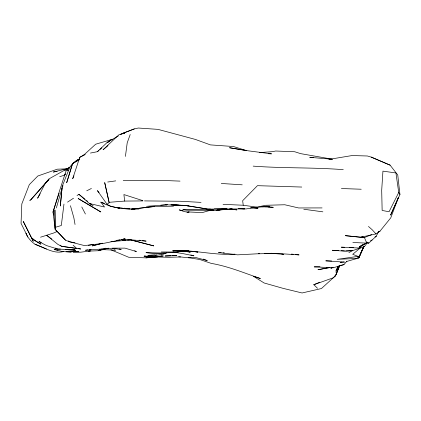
<?xml version="1.0" encoding="UTF-8"?>
<svg xmlns="http://www.w3.org/2000/svg" width="421" height="421" viewBox="0 0 421 421"><rect width="100%" height="100%" fill="white"/><g stroke="black" fill="none" stroke-linecap="round" stroke-linejoin="round"><path stroke-width="0.63" d="M336.063 272.54L336.1 270.524L338.084 266.493M61.692 192.365L60.319 206.022L62.113 186.592L69.791 167.279C72.249 163.627 75.448 160.501 79.627 158.885M61.824 191.066L62.087 188.466M63.971 204.074L61.303 225.503L55.093 227.398L55.204 229.419L65.492 240.175L69.333 241.722L84.463 245.585L103.734 243.354L125.132 238.981M125.421 156.401L127.21 142.819L130.205 134.531M56.356 207.958L62.15 187.813M59.119 193.213L53.035 211.931L55.204 229.419L65.492 240.175M79.737 157.386L72.68 178.73L73.964 175.804M339.584 265.672L335.569 275.702L321.439 288.538L302.078 292.974L283.075 288.353L264.104 282.975L253.437 276.281M398.35 197.712L390.762 217.836L379.979 231.161L375.964 233.939L360.55 237.27L345.331 235.665L364.439 237.56L371.611 234.608M352.861 242.491L368.685 243.212L368.796 242.917L366.223 241.859L364.439 237.56L360.55 237.27L363.055 236.481M62.366 187.25L63.013 185.561M317.55 288.285L313.787 284.717L333.253 277.802L335.569 275.702L339.447 265.577M70.228 167.053L68.402 167.769L67.249 170.731L68.897 170.021M336.09 274.56L339.742 265.425M363.36 247.316L358.708 257.999L346.594 261.488M358.708 257.999L364.039 246.322L358.708 257.999L363.339 247.29M398.271 197.712L390.604 215.089L399.95 194.518L397.756 175.01L390.109 165.158L371.243 157.107L367.386 155.986L352.119 155.549L328.875 159.401M398.734 192.476L389.051 211.747L382.142 210.453L381.694 190.334L382.936 171.136L395.929 172.957L398.734 192.476L399.95 194.518M336.1 270.524L338.489 265.972M378.547 231.787L376.206 236.192L368.685 243.212M40.163 193.749L37.606 198.217L45 183.814L48.836 178.972L64.734 170.068L68.144 168.558M47.194 181.467L49.083 179.293L30.538 200.096L29.517 200.317M68.402 167.769L65.944 171.242L59.614 190.581L53.035 211.931L53.709 215.084M367.033 243.085L364.407 246.643L352.482 250.669L348.883 252.611M319.997 266.719L314.171 266.877L333.321 267.751L343.946 264.625L346.878 261.178M30.538 200.096L47.831 180.346M59.693 176.72L64.197 175.241L65.555 173.815M90.447 153.06L97.446 151.681L107.129 142.461L111.144 139.677L112.418 139.846M79.785 157.349L83.358 155.444L95.678 144.208L111.144 139.677L107.718 142.677M97.446 151.681L98.914 150.397M99.893 149.539L101.85 147.824M360.629 247.685L352.719 254.316L359.245 256.852L356.455 258.462L337.237 259.331L356.24 256.647L359.245 256.852M107.981 145.666L103.05 149.776L118.811 134.862L134.32 128.905L138.272 128.026L157.996 129.368L195.376 139.425L210.437 144.898L233.46 146.524L246.317 150.565M121.79 134.157L122.774 133.336L134.32 128.905M331.88 267.603L330.874 268.403L333.211 267.44M77.022 195.586L78.869 194.281L85.01 199.238M99.056 192.629L97.388 190.608L107.002 204.206L109.97 202.248L124.705 201.075L142.898 200.917M344.489 247.248L341.294 247.19L358.981 248.022L366.517 242.849M375.127 236.934L376.206 236.192L375.116 236.876M363.144 244.38L359.334 246.769L367.133 242.628M73.517 198.207L67.549 202.127M107.129 142.461L118.306 135.941M120.543 134.641L122.774 133.336L124.695 133.104M64.197 175.241L65.297 174.599M65.886 169.937L68.144 168.632M79.506 159.527L72.586 163.527L66.702 182.646L72.586 163.527L79.353 159.706M83.358 155.444L85.026 154.518M79.869 157.233L85.063 154.391M370.48 240.849L372.148 239.965M91.415 188.471L86.752 190.787M102.103 248.927L98.082 250.742L88.473 251.105L90.431 250.927L80.79 252.174L73.138 252.384M57.193 231.476L53.63 233.024L40.542 237.202M341.384 262.025L340.215 262.536L344.041 261.909M79.564 159.227L76.164 160.654L79.201 159.622M313.787 284.717L319.839 282.212M334.358 276.202L335.569 275.702M378.184 231.897L379.979 231.161M161.322 255.031L166.7 252.853M105.829 248.174L98.082 250.742L108.518 248.148M358.981 248.022L360.465 247.532M188.734 212.005L186.913 212.537L189.287 211.979M212.026 209.784L202.191 212.616L185.251 211.789L179.214 209.884L183.077 210.905M67.823 169.242L64.734 170.068L67.234 169.526M101.014 243.606L92.257 245.89L102.756 243.185M68.707 168.305L53.278 172.042L57.14 171.363M339.789 265.583L343.946 264.625M222.709 209.042L215.61 210.437L207.99 209.942L182.846 209.726L186.845 210.126L213.742 210.032M232.218 208.658L229.156 209.3L217.578 210.09L227.214 209.037L216.278 210.379L226.387 208.563M161.511 254.347L157.412 255.173L147.813 255.342L154.981 254.9M88.373 245.327L93.53 244.417M116.712 240.365L119.932 239.812M121.222 239.591L125.084 238.928M155.096 255.231L156.98 254.91M87.952 249.869L85.41 250.248L113.47 248.137L125.016 248.132L136.42 251.574L134.657 250.769M89.226 249.685L91.131 249.4M107.713 182.019L115.717 180.877M124.774 238.917L123.09 239.16L146.103 241.117L142.287 240.612M211.41 209.842L209.937 210.047L213.757 210.068M252.979 207.574L256.899 207.143L265.567 205.295L284.775 204.759L298.647 207.958L322.06 207.921M188.713 250.705L176.562 252.016L161.28 251.99M151.655 256.873L157.343 256.284L151.655 256.873L144.214 256.026L149.713 256.5M63.613 251.542C53.441 254.216 44.363 247.395 35.09 244.317C31.18 241.601 27.702 237.802 26.023 233.281L27.744 237.034M165.137 253.126L145.971 252.616C163.337 255.631 180.614 248.911 197.859 252.163L194.049 251.5M250.321 207.911L269.435 206.243L266.235 206.232M110.918 241.638L130.868 239.944L153.718 245.875L130.868 239.944L127.663 240.091M160.769 205.259L167.126 204.759M146.508 206.327L166.995 204.785M148.508 256.526L144.035 256.463L152.765 256.763L163.237 255.973L153.618 256.594M259.589 152.591L272.687 151.628L275.555 151.018L294.716 151.744L300.662 153.644L332.148 159.18M110.876 249.79L128.715 257.268L145.929 257.847L157.507 257.005L169.042 257.299L180.598 256.952M145.929 257.847L157.507 257.005M122.774 133.336L124.7 133.215M99.482 249.937L103.982 249.679L115.507 250.169L114.323 249.821M122.537 240.328L125.742 240.18M190.139 257.431L188.219 257.52L195.86 257.541L207.279 260.599L203.143 259.062M167.016 204.743L165.753 204.795L184.919 205.385L207.858 209.105L246.238 208.911L256.899 207.143L243.227 205.243L223.056 204.322M138.925 209.026C125.968 209.49 112.423 208.358 100.824 202.143L104.534 207.021L89.394 203.511L78.869 194.281M67.497 168.826L57.293 169.189L37.837 175.999L29.302 184.645L21.813 203.959L21.05 223.409L26.486 234.255M345.752 250.9L352.482 250.669L345.036 251.184L332.332 250.274L338.726 250.574M330.827 159.343L332.132 159.306M60.387 249.016L57.824 249.095L46.421 245.543L38.937 241.58L41.305 242.428M210.416 209.032L207.858 209.105L184.919 205.385L181.714 205.248M214.247 208.916L225.109 208.6M154.307 206.558L131.11 209.205L153.249 206.585L173.505 206.19M170.989 255.757L165.19 255.984L176.752 255.61L172.268 255.721M123.232 180.393L160.08 180.325L180.004 181.114M264.814 253.579L276.387 253.41L299.042 254.9L295.221 254.489M264.914 253.574L276.013 253.395L256.805 253.831L237.581 254.842L218.488 252.484L221.104 252.674M188.713 250.395L172.715 250.558C193.586 249.621 214.089 255.547 234.981 254.152M144.471 200.906L180.509 201.264L201.028 202.38M301.757 187.05L257.457 185.672L242.664 200.701L243.227 205.243M349.604 247.338L353.435 247.406M69.918 251.547L78.853 251.726L66.097 251.469L68.007 251.511M129.91 208.758L122.827 208.553L129.884 208.921M331.643 261.02L325.796 260.836L344.925 262.172M341.415 188.524L361.207 189.234M268.345 153.723L271.54 153.844L248.569 150.871L229.508 147.734L245.669 150.455M171.473 204.822L180.435 205.195M238.218 208.611L244.617 208.905L240.791 208.605M341.278 250.695L344.473 250.842M261.773 206.753L273.297 207.316L268.193 206.937M131.805 209.021L135.015 209.184L133.099 209.016M253.184 166.127C283.17 168.405 313.282 167.3 343.262 169.658M170.826 204.827L188.671 205.806L180.151 205.248M221.283 183.472L242.233 184.824M173.599 204.822L178.841 205.164M223.062 252.821L224.367 252.916M262.457 206.516L265.646 206.753M251.59 207.769L257.973 208.279L252.237 207.769M332.143 159.233L309.772 157.328L313.661 157.665M150.934 256.605L152.765 256.763M122.269 208.032L115.896 207.453L119.764 208.337L116.712 207.337M124.179 208.206L126.09 208.379M128.642 208.611L129.915 208.727M270.998 253.242L283.78 254.389L281.875 254.016M178.099 252.6L172.989 252.095L182.525 253.521L193.976 255.847L190.813 254.973M51.82 239.112L46.636 235.302L57.851 244.364L61.671 246.343L80.753 248.979L78.206 248.627M71.191 252.321L61.64 251.326L54.072 249.453L57.893 250.085M178.657 256.747L190.15 257.957L199.68 259.483L211.253 263.388C228.287 266.298 244.185 272.961 260.378 278.539L254.016 276.471M291.4 254.084L293.311 254.289M229.277 209.016L236.939 209.9L230.576 209.053M139.104 240.196L140.377 240.365M303.783 209.237L322.865 211.831M76.938 248.453L61.671 246.343L60.119 245.201M112.291 248.222L121.222 249.548L119.443 248.943M183.845 251.116L190.213 252.247L188.44 251.642M75.043 242.806L69.333 241.722L68.36 240.901M119.164 208.163L110.344 206.29L107.002 204.206M73.77 250.221L75.669 250.648L65.476 249.453L75.033 249.727L57.824 249.095L55.467 248.064M142.83 200.638L123.89 194.56L124.705 201.075M100.824 202.143L104.492 203.343M35.09 244.317L46.447 249.011M371.243 157.107L390.109 165.158M89.394 203.511L93.204 205.848M86.547 200.475L87.573 201.301M90.641 203.78L91.667 204.606M368.459 226.461L372.227 229.787L375.964 233.939M73.101 245.169L76.864 248.579M81.779 206.948L85.4 214.015M70.449 205.722L73.864 217.836L75.043 224.504M55.204 229.419L54.935 209.953L55.093 227.398M329.896 267.514L317.96 269.708L329.906 267.524M259.673 253.658L258.389 253.674L259.694 253.653M100.766 211.905L78.211 198.565L100.766 211.905M40.79 244.106L34.069 240.102L31.454 237.733L23.287 221.435L33.264 241.28L31.454 237.733L35.969 241.149L40.79 244.106M109.171 202.69L104.718 182.682L109.171 202.69"/></g></svg>
